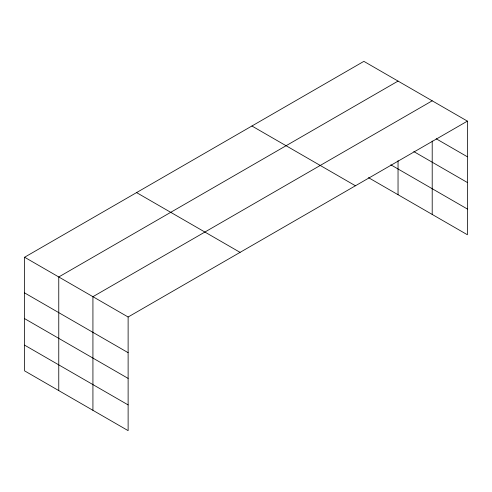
<?xml version="1.0" encoding="UTF-8"?>
<svg xmlns="http://www.w3.org/2000/svg" width="492" height="492" viewBox="0 0 492 492"><rect width="100%" height="100%" fill="white"/><g stroke="black" fill="none" stroke-linecap="round" stroke-linejoin="round"><path stroke-width="0.74" d="M467.4 121.13L363.877 61.359L24.6 257.242L24.6 370.87L128.123 430.641L128.123 317.008L467.4 121.13L467.4 234.758L368.477 177.643M398.04 81.088L58.763 276.965L58.763 390.593M432.204 100.811L92.926 296.688L92.926 410.316M436.189 138.775L467.4 156.794M413.809 151.585L467.4 182.526M390.814 164.814L467.4 209.032M251.916 126.001L355.439 185.773M136.561 192.6L240.084 252.371M24.6 257.242L128.123 317.008M24.6 292.906L128.123 352.678M24.6 318.638L128.123 378.403M24.6 345.144L128.123 404.91M432.204 141.013L432.204 214.438M398.04 160.656L398.04 194.715"/></g></svg>
